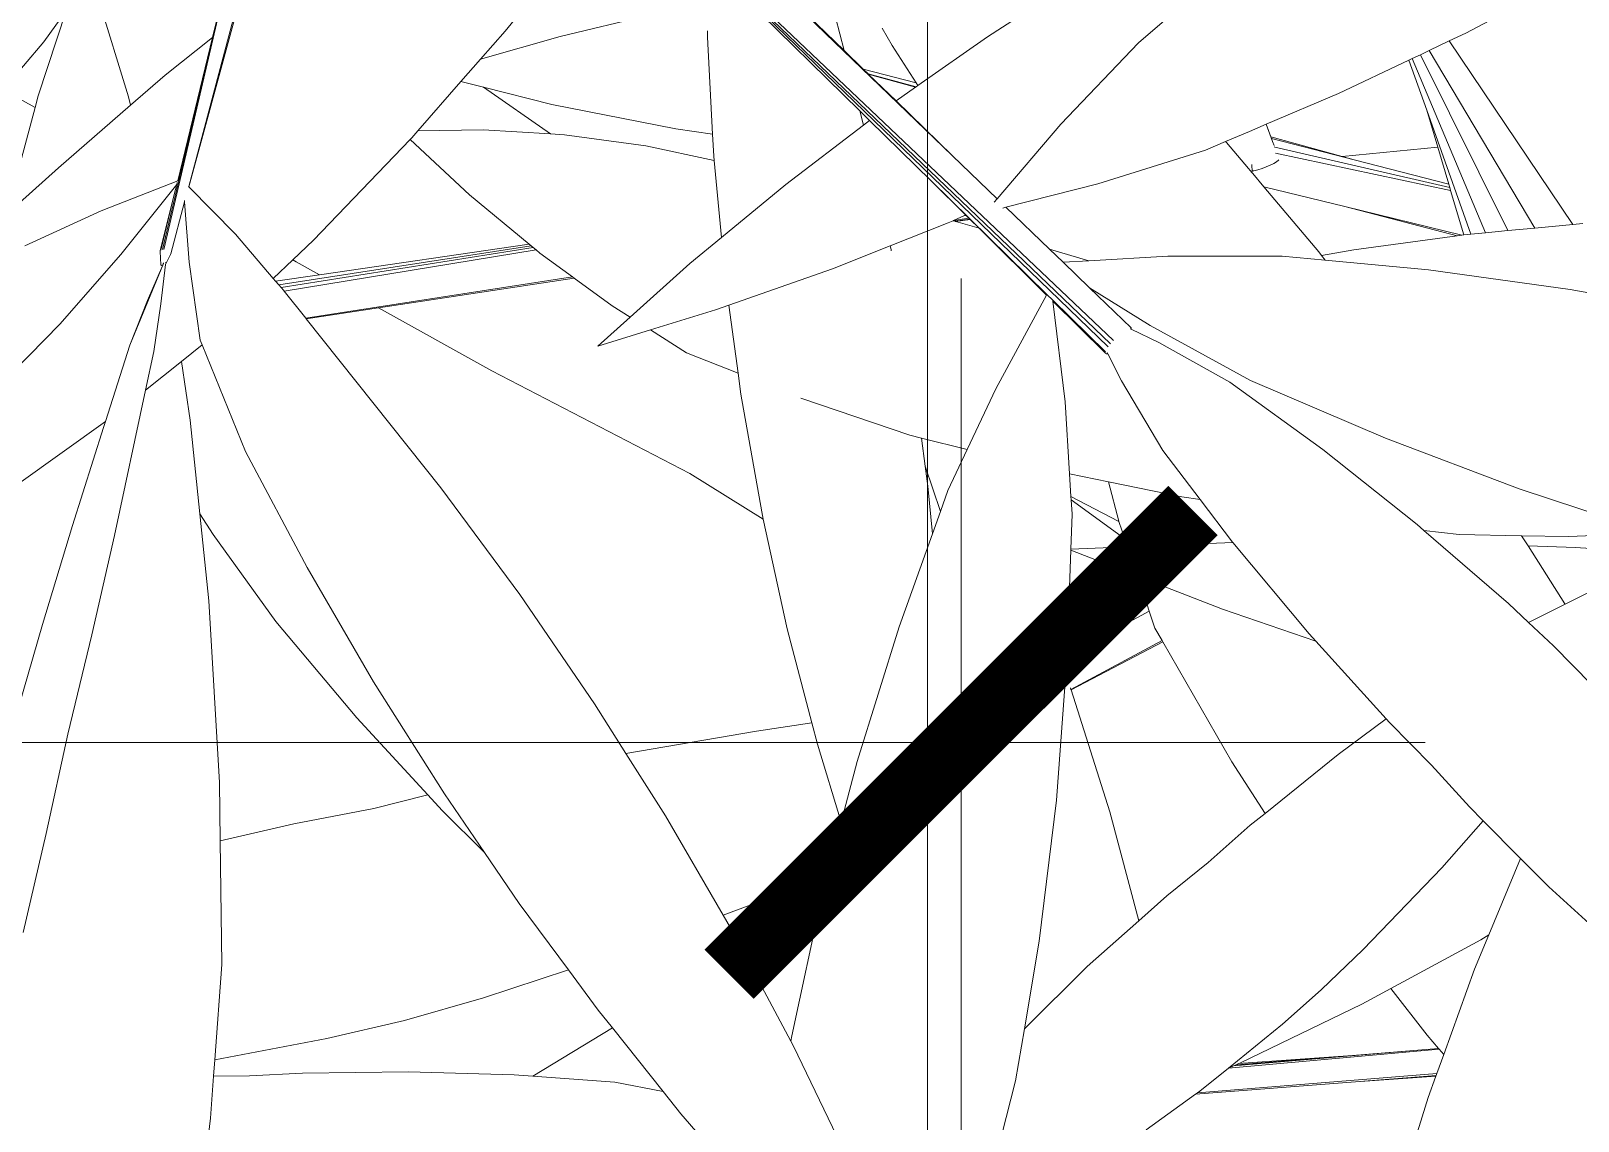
# Model space of a CAD drawing. Header units: millimetres. Extents: x 18 to 174501, y 22 to 24571.
# Drawn here: x 17877.8 to 18044.5, y 22360.5 to 22478 of the extents above; entities that cross this region are included whole.
import ezdxf

# ---------------------------------------------------------------- set-up
doc = ezdxf.new("R2010")
doc.units = ezdxf.units.MM
doc.header["$MEASUREMENT"] = 0
doc.layers.add('Edges', color=7, linetype='Continuous', lineweight=18)
doc.styles.get("Standard").update_dxf_attribs({"font": 'arial.ttf'})
doc.dimstyles.new('DIM100', dxfattribs={"dimscale": 0, "dimtxt": 150, "dimasz": 50, "dimexe": 50, "dimexo": 0, "dimgap": 100, "dimtad": 1, "dimtoh": 1, "dimdec": 0, "dimdsep": 46, "dimtxsty": 'Standard', "dimblk": 'ARCHTICK', "dimcen": 1, "dimclrd": 1, "dimclre": 1, "dimadec": 0, "dimazin": 0, "dimtfac": 250, "dimtdec": 0, "dimtix": 1, "dimtmove": 0, "dimatfit": 3, "dimldrblk": 'DOT', "dimfxl": 150, "dimtolj": 1, "dimtzin": 0, "dimlwd": 5, "dimlwe": 5, "dimarcsym": 0})

# ---------------------------------------------------------------- blocks, each defined once
blk = doc.blocks.new('BAMBOOPLAN')
at = {"layer": 'Edges'}
for p, q in [((-1.5266, 4.199), (-2.4493, 5.0877)), ((-2.7028, 4.1516), (-2.4608, 5.0599)), ((-2.4568, 5.0334), (-1.2788, 3.9148)), ((-2.1879, 4.7758), (-1.2834, 3.9095)), ((-2.1049, 4.6955), (-1.2871, 3.9046)), ((-2.6242, 4.5561), (-2.7411, 4.0545)), ((-1.6937, 4.3612), (-1.9047, 4.5661)), ((-1.0716, 4.5185), (-1.2403, 4.3732)), ((-1.6693, 4.2681), (-1.905, 4.4994)), ((-0.5444, 4.49), (-0.7363, 4.388)), ((-2.7955, 4.2901), (-2.8526, 4.475)), ((-2.6457, 4.4653), (-2.7431, 4.0545)), ((-2.6661, 4.3814), (-2.6457, 4.4653)), ((-2.2156, 4.391), (-2.1599, 4.4603)), ((-1.4731, 4.3823), (-1.3413, 4.4674)), ((-2.9347, 4.2914), (-2.8916, 4.4223)), ((-2.9257, 4.3747), (-2.8916, 4.4223)), ((-2.7027, 4.1515), (-2.633, 4.4077)), ((-2.1307, 4.383), (-1.9936, 4.4157)), ((-1.6937, 4.3612), (-1.7071, 4.4126)), ((-2.2535, 4.3477), (-2.2156, 4.391)), ((-1.9042, 4.382), (-1.9042, 4.3918)), ((-1.6196, 4.3691), (-1.6349, 4.3956)), ((-0.7363, 4.388), (-0.7618, 4.376)), ((-2.9886, 4.3008), (-2.9257, 4.3747)), ((-2.7392, 4.3234), (-2.6661, 4.3814)), ((-2.7198, 4.1606), (-2.6661, 4.3814)), ((-2.2535, 4.3477), (-2.1307, 4.383)), ((-1.8962, 4.2322), (-1.9042, 4.382)), ((-1.6641, 4.3325), (-1.6937, 4.3612)), ((-1.5829, 4.3113), (-1.6196, 4.3691)), ((-1.5803, 4.3071), (-1.4731, 4.3823)), ((-1.2403, 4.3732), (-1.3602, 4.2478)), ((-0.7927, 4.3613), (-0.8063, 4.3548)), ((-0.7618, 4.376), (-0.7927, 4.3613)), ((-0.7927, 4.3613), (-0.6299, 4.0877)), ((-0.7618, 4.376), (-0.5714, 4.0932)), ((-2.2836, 4.3134), (-2.2535, 4.3477)), ((-0.824, 4.3464), (-0.9325, 4.2949)), ((-0.8191, 4.3488), (-0.824, 4.3464)), ((-0.7966, 4.2692), (-0.824, 4.3464)), ((-0.8063, 4.3548), (-0.8191, 4.3488)), ((-0.7059, 4.0805), (-0.8191, 4.3488)), ((-0.6716, 4.0838), (-0.8063, 4.3548)), ((-2.7923, 4.2771), (-2.7392, 4.3234)), ((-2.3501, 4.2374), (-2.2836, 4.3134)), ((-2.2836, 4.3134), (-2.2489, 4.3047)), ((-1.6641, 4.3325), (-1.5829, 4.3113)), ((-1.6568, 4.3254), (-1.6641, 4.3325)), ((-1.6568, 4.3254), (-1.5825, 4.3055)), ((-1.6564, 4.325), (-1.6568, 4.3254)), ((-1.5836, 4.3047), (-1.6564, 4.325)), ((-1.6137, 4.2836), (-1.6564, 4.325)), ((-2.9886, 4.3008), (-2.9395, 4.2733)), ((-2.9395, 4.2733), (-2.9347, 4.2914)), ((-2.7923, 4.2771), (-2.7955, 4.2901)), ((-2.2489, 4.3047), (-2.1456, 4.2327)), ((-2.2489, 4.3047), (-2.1439, 4.2782)), ((-1.6137, 4.2836), (-1.5836, 4.3047)), ((-1.5836, 4.3047), (-1.5825, 4.3055)), ((-1.5803, 4.3071), (-1.5829, 4.3113)), ((-1.5825, 4.3055), (-1.5803, 4.3071)), ((-0.9325, 4.2949), (-1.0438, 4.2476)), ((-2.9832, 4.1088), (-2.9395, 4.2733)), ((-2.9032, 4.1806), (-2.7923, 4.2771)), ((-2.1439, 4.2782), (-1.9528, 4.2404)), ((-1.6637, 4.2465), (-1.6693, 4.2681)), ((-1.6545, 4.2535), (-1.6693, 4.2681)), ((-1.5266, 4.199), (-1.6137, 4.2836)), ((-0.7288, 4.0784), (-0.7966, 4.2692)), ((-0.7797, 4.2125), (-0.7966, 4.2692)), ((-1.9528, 4.2404), (-1.8962, 4.2322)), ((-1.7836, 4.1551), (-1.6637, 4.2465)), ((-1.6637, 4.2465), (-1.6545, 4.2535)), ((-1.5598, 4.1606), (-1.6545, 4.2535)), ((-1.3602, 4.2478), (-1.4581, 4.133)), ((-1.0439, 4.2476), (-1.0697, 4.2366)), ((-1.0338, 4.221), (-1.0439, 4.2476)), ((-1.0438, 4.2476), (-1.0439, 4.2476)), ((-1.0365, 4.2283), (-1.0438, 4.2476)), ((-2.5108, 4.069), (-2.3618, 4.2243)), ((-2.3618, 4.2243), (-2.3595, 4.2267)), ((-2.3618, 4.2243), (-2.2705, 4.139)), ((-2.3595, 4.2267), (-2.3501, 4.2374)), ((-2.3501, 4.2374), (-2.2496, 4.239)), ((-2.2496, 4.239), (-2.1456, 4.2327)), ((-2.1456, 4.2327), (-2.124, 4.2314)), ((-2.124, 4.2314), (-1.9991, 4.2143)), ((-1.8944, 4.1983), (-1.8962, 4.2322)), ((-1.1062, 4.2211), (-1.1374, 4.2078)), ((-1.0697, 4.2366), (-1.1062, 4.2211)), ((-1.1049, 4.2197), (-1.1062, 4.2211)), ((-1.071, 4.1794), (-1.1049, 4.2197)), ((-1.0365, 4.2283), (-0.9269, 4.1981)), ((-1.0356, 4.2259), (-1.0365, 4.2283)), ((-1.0356, 4.2259), (-0.9083, 4.193)), ((-1.0338, 4.221), (-1.0356, 4.2259)), ((-1.0338, 4.221), (-1.0338, 4.221)), ((-1.0315, 4.2148), (-1.0338, 4.221)), ((-1.9991, 4.2143), (-1.8938, 4.1917)), ((-1.8938, 4.1917), (-1.8944, 4.1983)), ((-1.4581, 4.133), (-1.5266, 4.199)), ((-1.1374, 4.2078), (-1.3029, 4.1557)), ((-1.0306, 4.2125), (-1.0317, 4.2128)), ((-0.7611, 4.1502), (-1.0306, 4.2125)), ((-0.7598, 4.1456), (-1.0293, 4.2033)), ((-1.025, 4.1924), (-1.0245, 4.1931)), ((-0.9269, 4.1981), (-0.7797, 4.2125)), ((-0.9269, 4.1981), (-0.9083, 4.193)), ((-0.9083, 4.193), (-0.7627, 4.1554)), ((-0.7627, 4.1554), (-0.7797, 4.2125)), ((-2.9832, 4.1088), (-2.9032, 4.1806)), ((-1.8827, 4.0732), (-1.8938, 4.1917)), ((-1.0657, 4.1731), (-1.071, 4.1794)), ((-1.0658, 4.1841), (-1.066, 4.1857)), ((-1.0655, 4.1759), (-1.0658, 4.1841)), ((-1.0657, 4.1731), (-1.0655, 4.1759)), ((-1.0644, 4.1716), (-1.0657, 4.1731)), ((-1.0655, 4.1757), (-1.0627, 4.1761)), ((-1.0475, 4.1515), (-1.0644, 4.1716)), ((-1.0627, 4.1761), (-1.0568, 4.1775)), ((-1.0568, 4.1775), (-1.0502, 4.1795)), ((-1.0502, 4.1795), (-1.0437, 4.1819)), ((-1.0437, 4.1819), (-1.0374, 4.1846)), ((-1.0374, 4.1846), (-1.032, 4.1874)), ((-1.032, 4.1874), (-1.0278, 4.19)), ((-1.0278, 4.19), (-1.025, 4.1924)), ((-2.8376, 4.1145), (-2.7198, 4.1606)), ((-2.8073, 4.047), (-2.7212, 4.155)), ((-2.725, 4.1395), (-2.7212, 4.155)), ((-2.7212, 4.155), (-2.7205, 4.158)), ((-2.7198, 4.1606), (-2.7196, 4.1607)), ((-2.7028, 4.1516), (-2.7034, 4.1522)), ((-2.7027, 4.1515), (-2.7028, 4.1516)), ((-2.6309, 4.0781), (-2.7027, 4.1515)), ((-1.8827, 4.0732), (-1.7836, 4.1551)), ((-1.5064, 4.1078), (-1.5598, 4.1606)), ((-1.3814, 3.9855), (-1.5598, 4.1606)), ((-1.3029, 4.1557), (-1.4444, 4.1198)), ((-1.0475, 4.1515), (-0.9229, 4.1209)), ((-0.9627, 4.0509), (-1.0475, 4.1515)), ((-0.7611, 4.1502), (-0.7627, 4.1554)), ((-0.7598, 4.1456), (-0.7611, 4.1502)), ((-0.7394, 4.0771), (-0.7598, 4.1456)), ((-2.7466, 4.0528), (-2.725, 4.1395)), ((-2.7459, 4.0536), (-2.725, 4.1395)), ((-2.7305, 4.0479), (-2.7091, 4.1282)), ((-2.7091, 4.1282), (-2.7092, 4.13)), ((-2.7023, 4.0353), (-2.7091, 4.1282)), ((-2.2705, 4.139), (-2.1786, 4.063)), ((-1.4581, 4.133), (-1.4627, 4.1276)), ((-2.9554, 4.0605), (-2.8376, 4.1145)), ((-1.5336, 4.0957), (-1.5259, 4.0991)), ((-1.5259, 4.0991), (-1.5253, 4.0994)), ((-1.5259, 4.0991), (-1.5227, 4.0982)), ((-1.5253, 4.0994), (-1.5083, 4.1069)), ((-1.5253, 4.0994), (-1.5016, 4.103)), ((-1.5001, 4.1015), (-1.5227, 4.0982)), ((-1.5227, 4.0982), (-1.5219, 4.098)), ((-1.4997, 4.1011), (-1.5219, 4.098)), ((-1.5219, 4.098), (-1.5178, 4.0969)), ((-1.5083, 4.1069), (-1.5064, 4.1078)), ((-1.5083, 4.1069), (-1.5059, 4.1073)), ((-1.5059, 4.1073), (-1.5064, 4.1078)), ((-1.5016, 4.103), (-1.5059, 4.1073)), ((-1.5001, 4.1015), (-1.5016, 4.103)), ((-1.4997, 4.1011), (-1.5001, 4.1015)), ((-1.4857, 4.0874), (-1.4997, 4.1011)), ((-1.4444, 4.1198), (-1.4493, 4.1186)), ((-1.3773, 4.0552), (-1.4444, 4.1198)), ((-0.9229, 4.1209), (-0.7496, 4.0758)), ((-0.9229, 4.1209), (-0.7427, 4.0767)), ((-2.5726, 4.0101), (-2.6309, 4.0781)), ((-1.6226, 4.0604), (-1.5336, 4.0957)), ((-1.5178, 4.0969), (-1.4857, 4.0874)), ((-1.3819, 3.9846), (-1.4857, 4.0874)), ((-0.9088, 4.0542), (-0.7496, 4.0758)), ((-0.7496, 4.0758), (-0.7427, 4.0767)), ((-0.7427, 4.0767), (-0.7394, 4.0771)), ((-0.7394, 4.0771), (-0.7332, 4.078)), ((-0.7332, 4.078), (-0.7288, 4.0784)), ((-0.7288, 4.0784), (-0.7059, 4.0805)), ((-0.7059, 4.0805), (-0.6716, 4.0838)), ((-0.6716, 4.0838), (-0.6299, 4.0877)), ((-0.6299, 4.0877), (-0.5714, 4.0932)), ((-0.5714, 4.0932), (-0.5562, 4.0946)), ((-2.7466, 4.0528), (-2.7467, 4.0518)), ((-2.7467, 4.0518), (-2.7456, 4.031)), ((-2.1753, 4.0603), (-2.5643, 4.0005)), ((-2.1724, 4.0579), (-2.5607, 3.9962)), ((-2.1677, 4.054), (-2.556, 3.9906)), ((-2.5424, 4.0389), (-2.5108, 4.069)), ((-2.5014, 4.0158), (-2.1786, 4.063)), ((-2.1786, 4.063), (-2.1753, 4.0603)), ((-2.1753, 4.0603), (-2.1724, 4.0579)), ((-2.1724, 4.0579), (-2.1677, 4.054)), ((-2.1677, 4.054), (-2.1621, 4.0493)), ((-1.9312, 4.0331), (-1.8827, 4.0732)), ((-1.7117, 4.025), (-1.6226, 4.0604)), ((-1.6213, 4.0547), (-1.6226, 4.0604)), ((-1.621, 4.0529), (-1.6213, 4.0547)), ((-1.3773, 4.0552), (-1.3169, 4.0373)), ((-1.3563, 4.035), (-1.3773, 4.0552)), ((-0.9584, 4.0454), (-0.9627, 4.0509)), ((-0.9584, 4.0454), (-0.9088, 4.0542)), ((-2.9011, 3.9395), (-2.8073, 4.047)), ((-2.7933, 3.9075), (-2.7416, 4.0331)), ((-2.7661, 3.9764), (-2.7433, 4.0294)), ((-2.7456, 3.9709), (-2.7385, 4.0314)), ((-2.7456, 4.031), (-2.7454, 4.0306)), ((-2.7454, 4.0306), (-2.745, 4.0303)), ((-2.745, 4.0303), (-2.7445, 4.0299)), ((-2.7445, 4.0299), (-2.7438, 4.0296)), ((-2.7438, 4.0296), (-2.7433, 4.0294)), ((-2.7433, 4.0294), (-2.7414, 4.034)), ((-2.7305, 4.0479), (-2.7385, 4.0314)), ((-2.7385, 4.0314), (-2.7383, 4.033)), ((-2.7382, 4.0342), (-2.7381, 4.0351)), ((-2.7312, 4.0471), (-2.7311, 4.0472)), ((-2.6851, 3.9152), (-2.7023, 4.0353)), ((-2.5726, 4.0101), (-2.5424, 4.0389)), ((-2.5424, 4.0389), (-2.5372, 4.0357)), ((-2.5372, 4.0357), (-2.5014, 4.0158)), ((-2.1621, 4.0493), (-2.1119, 4.0128)), ((-2.0231, 3.9507), (-1.9312, 4.0331)), ((-1.3169, 4.0373), (-1.3563, 4.035)), ((-1.3158, 3.9959), (-1.3563, 4.035)), ((-1.1953, 4.0444), (-1.3169, 4.0373)), ((-1.0192, 4.0447), (-1.1953, 4.0444)), ((-0.953, 4.0384), (-1.0192, 4.0447)), ((-0.953, 4.0384), (-0.9584, 4.0454)), ((-0.7941, 4.0232), (-0.953, 4.0384)), ((-2.569, 4.0059), (-2.5726, 4.0101)), ((-2.569, 4.0059), (-2.5014, 4.0158)), ((-2.5643, 4.0005), (-2.569, 4.0059)), ((-2.5226, 3.9487), (-2.1119, 4.0128)), ((-2.4106, 3.965), (-2.1091, 4.0108)), ((-2.1119, 4.0128), (-2.1091, 4.0108)), ((-2.1091, 4.0108), (-2.0506, 3.9681)), ((-1.871, 3.9689), (-1.7117, 4.025)), ((-0.5758, 3.9932), (-0.7941, 4.0232)), ((-2.5607, 3.9962), (-2.5643, 4.0005)), ((-2.557, 3.9919), (-2.5607, 3.9962)), ((-2.556, 3.9906), (-2.557, 3.9919)), ((-2.5226, 3.9487), (-2.556, 3.9906)), ((-1.4602, 3.8403), (-1.3819, 3.9846)), ((-1.3819, 3.9846), (-1.3814, 3.9855)), ((-1.3724, 3.9768), (-1.3814, 3.9855)), ((-1.2225, 3.9377), (-1.3158, 3.9959)), ((-1.2515, 3.934), (-1.3158, 3.9959)), ((-0.3588, 3.9533), (-0.5758, 3.9932)), ((-2.7933, 3.9075), (-2.7661, 3.9764)), ((-2.7564, 3.8976), (-2.7456, 3.9709)), ((-2.5221, 3.9481), (-2.4106, 3.965)), ((-2.4106, 3.965), (-2.2362, 3.8676)), ((-2.0506, 3.9681), (-2.0231, 3.9507)), ((-1.9919, 3.9309), (-1.8917, 3.9617)), ((-1.8917, 3.9617), (-1.871, 3.9689)), ((-1.8569, 3.864), (-1.871, 3.9689)), ((-1.3722, 3.9751), (-1.3724, 3.9768)), ((-1.2911, 3.897), (-1.3724, 3.9768)), ((-1.2911, 3.8948), (-1.3722, 3.9751)), ((-1.3535, 3.8199), (-1.3722, 3.9751)), ((-3.0315, 3.807), (-2.9011, 3.9395)), ((-2.5221, 3.9481), (-2.5226, 3.9487)), ((-2.3146, 3.6878), (-2.5221, 3.9481)), ((-2.0731, 3.9059), (-2.0231, 3.9507)), ((-2.0731, 3.9059), (-1.9919, 3.9309)), ((-1.9919, 3.9309), (-1.9363, 3.8957)), ((-1.2516, 3.9318), (-1.2531, 3.9325)), ((-1.2515, 3.934), (-1.2516, 3.9318)), ((-1.2092, 3.9114), (-1.2516, 3.9318)), ((-1.068, 3.8531), (-1.2225, 3.9377)), ((-2.8311, 3.79), (-2.7933, 3.9075)), ((-2.7141, 3.8823), (-2.6822, 3.9078)), ((-2.6822, 3.9078), (-2.6851, 3.9152)), ((-2.6153, 3.7437), (-2.6822, 3.9078)), ((-1.1, 3.8505), (-1.2092, 3.9114)), ((-2.7692, 3.8382), (-2.7564, 3.8976)), ((-1.9363, 3.8957), (-1.8569, 3.864)), ((-1.2911, 3.8948), (-1.2898, 3.894)), ((-1.2898, 3.894), (-1.2878, 3.8942)), ((-1.2878, 3.8942), (-1.2887, 3.8959)), ((-1.2666, 3.8526), (-1.2878, 3.8942)), ((-2.7692, 3.8382), (-2.7141, 3.8823)), ((-2.7008, 3.7917), (-2.7141, 3.8823)), ((-2.2362, 3.8676), (-1.931, 3.7099)), ((-1.8526, 3.8321), (-1.8569, 3.864)), ((-2.8172, 3.6143), (-2.7692, 3.8382)), ((-1.5042, 3.7467), (-1.4602, 3.8403)), ((-1.203, 3.7449), (-1.2666, 3.8526)), ((-0.9563, 3.7465), (-1.1, 3.8505)), ((-0.8602, 3.7642), (-1.068, 3.8531)), ((-1.8206, 3.6506), (-1.8526, 3.8321)), ((-1.7603, 3.8259), (-1.5926, 3.7688)), ((-1.3466, 3.709), (-1.3535, 3.8199)), ((-2.9644, 3.6944), (-2.8311, 3.79)), ((-2.8342, 3.7804), (-2.8311, 3.79)), ((-2.6858, 3.6473), (-2.7008, 3.7917)), ((-2.8818, 3.6295), (-2.8342, 3.7804)), ((-1.5926, 3.7688), (-1.5746, 3.7643)), ((-1.5688, 3.7211), (-1.5746, 3.7643)), ((-1.5746, 3.7643), (-1.5042, 3.7467)), ((-0.6541, 3.686), (-0.8602, 3.7642)), ((-2.5202, 3.5647), (-2.6153, 3.7437)), ((-1.534, 3.6833), (-1.5042, 3.7467)), ((-1.1456, 3.6694), (-1.203, 3.7449)), ((-0.8113, 3.6309), (-0.9563, 3.7465)), ((-1.5688, 3.7211), (-1.5455, 3.651)), ((-1.5647, 3.6903), (-1.5688, 3.7211)), ((-1.931, 3.7099), (-1.8181, 3.6392)), ((-1.3466, 3.709), (-1.2867, 3.6968)), ((-1.3444, 3.674), (-1.3466, 3.709)), ((-1.2867, 3.6968), (-1.2708, 3.6364)), ((-1.2867, 3.6968), (-1.1738, 3.6738)), ((-2.1931, 3.5234), (-2.3146, 3.6878)), ((-1.5578, 3.6167), (-1.5647, 3.6903)), ((-1.5455, 3.651), (-1.534, 3.6833)), ((-1.3444, 3.674), (-1.2705, 3.6355)), ((-1.3441, 3.6691), (-1.3444, 3.674)), ((-1.3441, 3.6691), (-1.2615, 3.609)), ((-1.3427, 3.6468), (-1.3441, 3.6691)), ((-1.1738, 3.6738), (-1.1456, 3.6694)), ((-1.0956, 3.6038), (-1.1456, 3.6694)), ((-0.4461, 3.6176), (-0.6541, 3.686)), ((-2.6858, 3.6473), (-2.6654, 3.6158)), ((-2.6718, 3.5133), (-2.6858, 3.6473)), ((-1.8181, 3.6392), (-1.8206, 3.6506)), ((-1.5578, 3.6167), (-1.5455, 3.651)), ((-1.3445, 3.5932), (-1.3427, 3.6468)), ((-2.9277, 3.4773), (-2.8818, 3.6295)), ((-1.7813, 3.4706), (-1.8181, 3.6392)), ((-1.2708, 3.6364), (-1.2705, 3.6355)), ((-1.2705, 3.6355), (-1.2615, 3.609)), ((-0.8009, 3.6219), (-0.8113, 3.6309)), ((-0.8009, 3.6219), (-0.7468, 3.6157)), ((-0.6709, 3.5093), (-0.8009, 3.6219)), ((-2.8521, 3.4612), (-2.8172, 3.6143)), ((-2.6654, 3.6158), (-2.5688, 3.4817)), ((-1.6089, 3.4736), (-1.5578, 3.6167)), ((-1.2615, 3.609), (-1.2574, 3.5968)), ((-1.2574, 3.5968), (-1.0953, 3.6034)), ((-1.0953, 3.6034), (-1.0956, 3.6038)), ((-0.9777, 3.4627), (-1.0953, 3.6034)), ((-0.7468, 3.6157), (-0.6504, 3.6138)), ((-0.6405, 3.5983), (-0.6504, 3.6138)), ((-0.6504, 3.6138), (-0.5784, 3.6125)), ((-0.6405, 3.5983), (-0.5676, 3.5958)), ((-0.5839, 3.5089), (-0.6405, 3.5983)), ((-0.5784, 3.6125), (-0.4461, 3.6176)), ((-1.3495, 3.4484), (-1.3446, 3.5914)), ((-1.3446, 3.5914), (-1.3445, 3.5932)), ((-1.3446, 3.5914), (-1.2421, 3.5517)), ((-1.3445, 3.5932), (-1.2574, 3.5968)), ((-0.5676, 3.5958), (-0.4606, 3.5882)), ((-2.4181, 3.3887), (-2.5202, 3.5647)), ((-1.2421, 3.5517), (-1.1108, 3.5007)), ((-1.2421, 3.5517), (-1.2279, 3.5095)), ((-0.5835, 3.5082), (-0.5485, 3.5257)), ((-2.6555, 3.2335), (-2.6718, 3.5133)), ((-2.0778, 3.3548), (-2.1931, 3.5234)), ((-1.3496, 3.4435), (-1.2272, 3.5074)), ((-1.3495, 3.4484), (-1.2309, 3.508)), ((-1.3495, 3.4473), (-1.2309, 3.508)), ((-1.2309, 3.508), (-1.2279, 3.5095)), ((-1.2279, 3.5095), (-1.2272, 3.5074)), ((-1.2272, 3.5074), (-1.2238, 3.4975)), ((-0.6398, 3.48), (-0.6709, 3.5093)), ((-0.6398, 3.48), (-0.5835, 3.5082)), ((-0.5835, 3.5082), (-0.5839, 3.5089)), ((-2.5688, 3.4817), (-2.4439, 3.3332)), ((-1.2238, 3.4975), (-1.3501, 3.4294)), ((-1.2238, 3.4975), (-1.215, 3.4715)), ((-1.1108, 3.5007), (-0.9674, 3.4514)), ((-0.6015, 3.444), (-0.6398, 3.48)), ((-2.9719, 3.3242), (-2.9277, 3.4773)), ((-2.889, 3.3082), (-2.8521, 3.4612)), ((-1.7435, 3.3257), (-1.7813, 3.4706)), ((-1.6735, 3.2663), (-1.6089, 3.4736)), ((-1.215, 3.4715), (-1.204, 3.4522)), ((-0.9674, 3.4514), (-0.9777, 3.4627)), ((-1.3501, 3.4294), (-1.3496, 3.4435)), ((-1.3496, 3.4435), (-1.3495, 3.4473)), ((-1.3495, 3.4473), (-1.3495, 3.4484)), ((-1.3444, 3.3772), (-1.204, 3.4522)), ((-1.3441, 3.3763), (-1.203, 3.4505)), ((-1.204, 3.4522), (-1.203, 3.4505)), ((-1.203, 3.4505), (-1.0966, 3.2653)), ((-0.8589, 3.3317), (-0.9674, 3.4514)), ((-0.5421, 3.3841), (-0.6015, 3.444)), ((-1.3541, 3.3738), (-1.3503, 3.4242)), ((-1.3503, 3.4242), (-1.3501, 3.4294)), ((-2.3092, 3.2162), (-2.4181, 3.3887)), ((-1.3668, 3.2065), (-1.3541, 3.3738)), ((-1.3444, 3.3772), (-1.3451, 3.3794)), ((-1.3441, 3.3763), (-1.3444, 3.3772)), ((-1.2844, 3.1884), (-1.3441, 3.3763)), ((-2.0296, 3.2785), (-2.0778, 3.3548)), ((-2.4439, 3.3332), (-2.3345, 3.2145)), ((-2.0296, 3.2785), (-1.8285, 3.3126)), ((-1.8285, 3.3126), (-1.7435, 3.3257)), ((-1.7348, 3.2926), (-1.7435, 3.3257)), ((-0.9331, 3.2769), (-0.8589, 3.3317)), ((-0.8539, 3.3262), (-0.8589, 3.3317)), ((-0.7892, 3.2605), (-0.8539, 3.3262)), ((-2.9223, 3.1549), (-2.889, 3.3082)), ((-1.6981, 3.1724), (-1.7348, 3.2926)), ((-1.9689, 3.1822), (-2.0296, 3.2785)), ((-1.6981, 3.1724), (-1.6735, 3.2663)), ((-1.0966, 3.2653), (-1.0454, 3.1862)), ((-1.0454, 3.1862), (-0.9331, 3.2769)), ((-0.7308, 3.1962), (-0.7892, 3.2605)), ((-2.6543, 3.1439), (-2.6555, 3.2335)), ((-2.2476, 3.1261), (-2.3092, 3.2162)), ((-2.541, 3.17), (-2.418, 3.1935)), ((-2.418, 3.1935), (-2.3345, 3.2145)), ((-2.3345, 3.2145), (-2.3124, 3.1904)), ((-1.3933, 2.9895), (-1.3668, 3.2065)), ((-0.7097, 3.1749), (-0.7308, 3.1962)), ((-2.6543, 3.1439), (-2.541, 3.17)), ((-2.3124, 3.1904), (-2.2476, 3.1261)), ((-1.88, 3.0291), (-1.9689, 3.1822)), ((-1.7168, 3.101), (-1.6981, 3.1724)), ((-1.2401, 3.0207), (-1.2844, 3.1884)), ((-1.0682, 3.1678), (-1.0454, 3.1862)), ((-0.7732, 3.1025), (-0.7097, 3.1749)), ((-0.6521, 3.1167), (-0.7097, 3.1749)), ((-2.9575, 3.0024), (-2.9223, 3.1549)), ((-1.1333, 3.1104), (-1.0682, 3.1678)), ((-2.6519, 2.9532), (-2.6543, 3.1439)), ((-2.1939, 3.0475), (-2.2476, 3.1261)), ((-1.7807, 3.0661), (-1.7168, 3.101)), ((-1.7233, 3.0763), (-1.7168, 3.101)), ((-1.1969, 3.059), (-1.1333, 3.1104)), ((-0.8942, 2.9762), (-0.7732, 3.1025)), ((-0.7011, 2.9988), (-0.6521, 3.1167)), ((-0.6087, 3.0729), (-0.6521, 3.1167)), ((-1.8532, 2.9808), (-1.7233, 3.0763)), ((-1.7286, 3.0561), (-1.7233, 3.0763)), ((-1.88, 3.0291), (-1.7807, 3.0661)), ((-1.7742, 2.8435), (-1.7286, 3.0561)), ((-1.2401, 3.0207), (-1.1969, 3.059)), ((-0.4794, 2.9556), (-0.6087, 3.0729)), ((-2.1181, 2.945), (-2.1939, 3.0475)), ((-1.8668, 3.0063), (-1.88, 3.0291)), ((-1.8532, 2.9808), (-1.8668, 3.0063)), ((-1.3192, 2.9505), (-1.2401, 3.0207)), ((-1.7759, 2.8352), (-1.8532, 2.9808)), ((-1.416, 2.8542), (-1.3933, 2.9895)), ((-0.8516, 2.9164), (-0.7131, 2.9915)), ((-0.723, 2.946), (-0.7011, 2.9988)), ((-0.7131, 2.9915), (-0.7011, 2.9988)), ((-0.959, 2.9142), (-0.8942, 2.9762)), ((-2.6626, 2.8064), (-2.6519, 2.9532)), ((-2.2489, 2.9019), (-2.1181, 2.945)), ((-2.0723, 2.8832), (-2.1181, 2.945)), ((-1.416, 2.8542), (-1.3192, 2.9505)), ((-0.7704, 2.8147), (-0.723, 2.946)), ((-1.0186, 2.8613), (-0.959, 2.9142)), ((-0.8964, 2.892), (-0.8516, 2.9164)), ((-0.8516, 2.9164), (-0.7958, 2.8446)), ((-2.3708, 2.8669), (-2.2489, 2.9019)), ((-2.0503, 2.8556), (-2.0723, 2.8832)), ((-1.0842, 2.8014), (-0.8964, 2.892)), ((-2.4901, 2.8394), (-2.3708, 2.8669)), ((-1.102, 2.7939), (-1.0186, 2.8613)), ((-2.6626, 2.8064), (-2.4901, 2.8394)), ((-2.173, 2.7814), (-2.0503, 2.8556)), ((-1.9721, 2.7575), (-2.0503, 2.8556)), ((-1.7759, 2.8352), (-1.7742, 2.8435)), ((-1.7717, 2.8273), (-1.7759, 2.8352)), ((-1.4296, 2.7739), (-1.416, 2.8542)), ((-0.7958, 2.8446), (-0.7783, 2.8239)), ((-1.6838, 2.6457), (-1.7717, 2.8273)), ((-0.7773, 2.8227), (-1.102, 2.7939)), ((-0.8103, 2.8212), (-1.0941, 2.7972)), ((-0.911, 2.8132), (-1.09, 2.799)), ((-1.0863, 2.8006), (-0.911, 2.8132)), ((-0.8103, 2.8212), (-0.911, 2.8132)), ((-0.7783, 2.8239), (-0.8103, 2.8212)), ((-0.7809, 2.7857), (-0.7704, 2.8147)), ((-0.7783, 2.8239), (-0.7773, 2.8227)), ((-0.7773, 2.8227), (-0.7704, 2.8147)), ((-2.6644, 2.7812), (-2.6626, 2.8064)), ((-2.5277, 2.7861), (-2.3645, 2.788)), ((-2.3645, 2.788), (-2.2017, 2.7835)), ((-1.102, 2.7939), (-1.1459, 2.7584)), ((-1.102, 2.7939), (-1.0941, 2.7972)), ((-1.0941, 2.7972), (-1.09, 2.799)), ((-1.09, 2.799), (-1.0863, 2.8006)), ((-1.0863, 2.8006), (-1.0842, 2.8014)), ((-2.6691, 2.7164), (-2.6644, 2.7812)), ((-2.6644, 2.7812), (-2.6093, 2.7819)), ((-2.6093, 2.7819), (-2.5277, 2.7861)), ((-2.2017, 2.7835), (-2.173, 2.7814)), ((-2.173, 2.7814), (-2.0467, 2.7721)), ((-2.0467, 2.7721), (-1.9721, 2.7575)), ((-1.4758, 2.5946), (-1.4296, 2.7739)), ((-1.1524, 2.7537), (-0.9064, 2.7727)), ((-1.1497, 2.7556), (-0.7809, 2.7857)), ((-0.9064, 2.7727), (-0.7821, 2.7823)), ((-0.8111, 2.7794), (-0.9064, 2.7727)), ((-0.7824, 2.7814), (-0.8111, 2.7794)), ((-0.7825, 2.7813), (-0.8111, 2.7794)), ((-0.7942, 2.7486), (-0.7825, 2.7813)), ((-0.7825, 2.7813), (-0.7824, 2.7814)), ((-0.7824, 2.7814), (-0.7821, 2.7823)), ((-0.7821, 2.7823), (-0.7809, 2.7857)), ((-1.9449, 2.7235), (-1.9721, 2.7575)), ((-1.2288, 2.6988), (-1.1524, 2.7537)), ((-1.1524, 2.7537), (-1.1497, 2.7556)), ((-1.1497, 2.7556), (-1.1459, 2.7584)), ((-0.8198, 2.6656), (-0.7942, 2.7486)), ((-2.6903, 2.549), (-2.6691, 2.7164)), ((-1.9152, 2.689), (-1.9449, 2.7235))]:
    blk.add_line(p, q, dxfattribs=at)
blk = doc.blocks.new('_ArchTick')
at = {"color": 0, "linetype": 'ByBlock', "const_width": 0.15}
blk.add_lwpolyline([(-0.5, -0.5), (0.5, 0.5)], dxfattribs=at)
blk = doc.blocks.new('*D252')
at = {"color": 1, "lineweight": 5, "transparency": 16777216}
for p, q in [((1826088.03, 62258.33), (1826088.03, 62526.65)), ((1826414.22, 62260.66), (1826414.22, 62526.65)), ((1826088.03, 62476.65), (1826038.03, 62476.65)), ((1826088.03, 62476.65), (1826414.22, 62476.65)), ((1826414.22, 62476.65), (1826464.22, 62476.65))]:
    blk.add_line(p, q, dxfattribs=at)
at = {"layer": 'Defpoints', "color": 0, "transparency": 16777216}
for p in [(1826414.22, 62476.65), (1826414.22, 62260.66), (1826088.03, 62258.33)]:
    blk.add_point(p, dxfattribs=at)
at = {"color": 1, "lineweight": 5, "transparency": 16777216, "xscale": 50, "yscale": 50, "zscale": 50}
blk.add_blockref('_ArchTick', (1826088.03, 62476.65), dxfattribs=at)
at = {"color": 1, "lineweight": 5, "transparency": 16777216, "xscale": 50, "yscale": 50, "zscale": 50, "rotation": 180}
blk.add_blockref('_ArchTick', (1826414.22, 62476.65), dxfattribs=at)
at = {"color": 0, "transparency": 16777216, "insert": (1826251.12, 62653.29), "char_height": 150, "attachment_point": 5}
blk.add_mtext('\\A1;326', dxfattribs=at)
blk = doc.blocks.new('_DOT')
at = {"color": 0, "linetype": 'ByBlock'}
blk.add_line((-0.5, 0), (-1, 0), dxfattribs=at)
at = {"color": 0, "linetype": 'ByBlock', "const_width": 0.5}
blk.add_lwpolyline([(-0.25, 0, 1), (0.25, 0, 1)], format="xyb", close=True, dxfattribs=at)
blk = doc.blocks.new('*D253')
at = {"color": 1, "lineweight": 5, "transparency": 16777216}
for p, q in [((1816648.65, 62258.33), (1816648.65, 63051.21)), ((1826410.6, 62253.85), (1826410.6, 63051.21)), ((1816648.65, 63001.21), (1826410.6, 63001.21))]:
    blk.add_line(p, q, dxfattribs=at)
at = {"layer": 'Defpoints', "color": 0, "transparency": 16777216}
for p in [(1826410.6, 63001.21), (1816648.65, 62258.33), (1826410.6, 62253.85)]:
    blk.add_point(p, dxfattribs=at)
at = {"color": 1, "lineweight": 5, "transparency": 16777216, "xscale": 50, "yscale": 50, "zscale": 50, "rotation": 180}
blk.add_blockref('_ArchTick', (1816648.65, 63001.21), dxfattribs=at)
at = {"color": 1, "lineweight": 5, "transparency": 16777216, "xscale": 50, "yscale": 50, "zscale": 50}
blk.add_blockref('_ArchTick', (1826410.6, 63001.21), dxfattribs=at)
at = {"color": 0, "transparency": 16777216, "insert": (1821529.63, 63177.8), "char_height": 150, "attachment_point": 5}
blk.add_mtext('\\A1;9762', dxfattribs=at)
blk = doc.blocks.new('dgf56yrtrr')
for base, p1, p2, override, picture, middle in [((1826410.6, 63001.21), (1816648.65, 62258.33), (1826410.6, 62253.85), {"dimscale": 1}, '*D253', (1821529.63, 63177.8)), ((1826414.22, 62476.65), (1826088.03, 62258.33), (1826414.22, 62260.66), {"dimscale": 1, "dimtmove": 1}, '*D252', (1826251.12, 62653.29))]:
    dim = blk.add_linear_dim(base=base, p1=p1, p2=p2, dimstyle='DIM100', override=override)
    dim.commit()
    dim.dimension.update_dxf_attribs({"geometry": picture, "text_midpoint": middle})

msp = doc.modelspace()

# ---------------------------------------------------------------- block references
msp.add_blockref('dgf56yrtrr', (-1808436.23, -40075.32))
at = {"xscale": 69.97983938875464, "yscale": 69.97983938875464, "zscale": 69.97983938875464}
msp.add_blockref('BAMBOOPLAN', (18083.91, 22170.71), dxfattribs=at)

doc.saveas('drawing.dxf')
